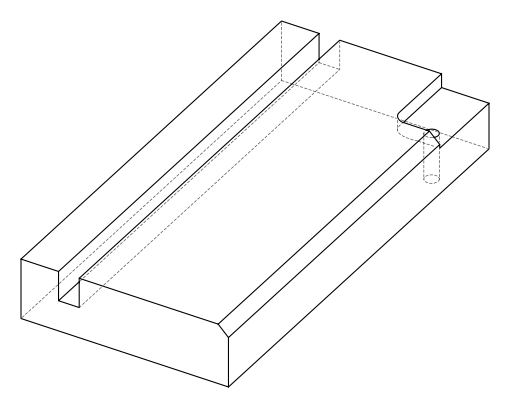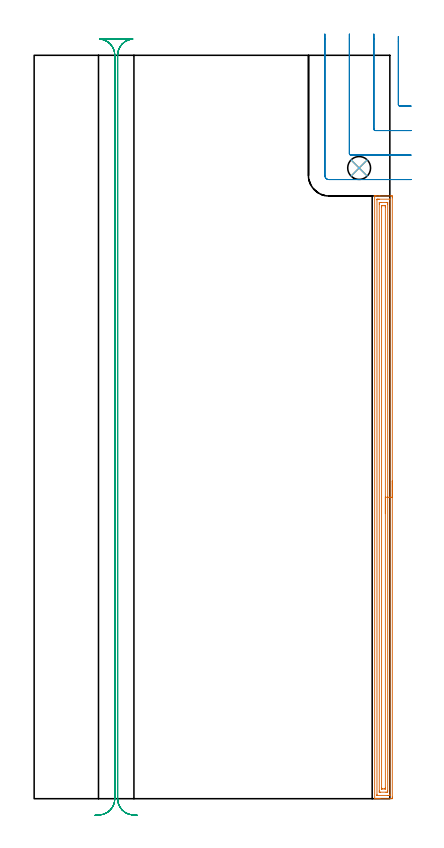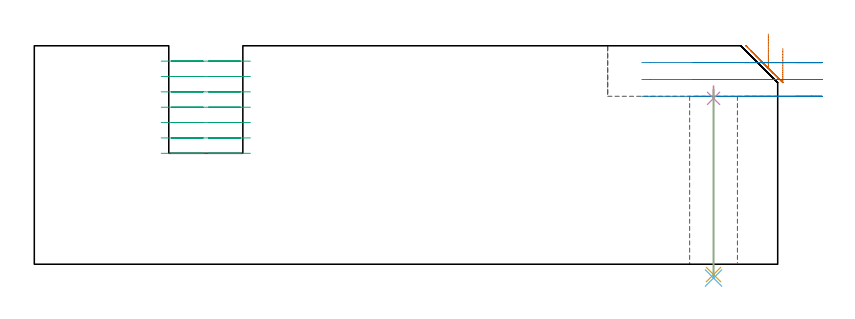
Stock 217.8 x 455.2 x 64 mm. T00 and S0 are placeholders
(PLAN: 6 operations, 4 tool changes, 29.2 min)
(1 AREA_MILL | FG_CHAMFER_SURFACE | UGT0205_001 | 12.07 min | 21905 mm3)
(2 MILL_CORNER_NOTCH_RECTANGULAR | CORNER_NOTCH_RECTANGULAR | UGT0201_094 | Follow Part, ap 5, ae 75% | 2.58 min | 62612 mm3)
(3 MILL_RECTANGULAR_SLOT | SLOT_RECTANGULAR | UGT0201_094 | Follow Part, ap 5, ae 75% | 14.05 min | 311128 mm3)
(4 SPOT_DRILL | STEP1HOLE | NXT0321_9005460120000 | 0.03 min | 6 mm3)
(5 DRILL_THROUGH_HOLE_INTO_CENTER | STEP1HOLE | NXT0301_055 | 0.22 min | 2693 mm3)
(6 DRILL_TO_ENLARGE_THROUGH_HOLE | STEP1HOLE | NXT0301_104 | 0.23 min | 4851 mm3)
(TOOL UGT0205_001 | Chamfer Mill 20 x 3 x 45 deg. | D20 FL50 Z2)
(TOOL UGT0201_094 | End mill 20 mm | D20 FL38 Z4)
(TOOL NXT0321_9005460120000 | NC Spot Drill, 142deg, 12mm, Carbide, Uncoated | D12 PA142 FL30 Z2)
(TOOL NXT0301_055 | Carbide Drill 8.4mm [860.1-0840-042A1-MM 2214] | D8.4 PA140 FL61 Z2)
(TOOL NXT0301_104 | Carbide Drill 14mm [860.1-1400-112A1-MM 2214] | D14 PA140 FL123 Z2)
(OP 1 AREA_MILL)
G17 G21 G94 G90
T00 M6
G54
G17 G0 G90 X219.3 Y194.55 S1061 M3
G43 Z74. H0
Z63.2
G94 G1 Y194.512 Z62.328 F250.
Y194.398 Z61.464
Y194.209 Z60.612
Y193.947 Z59.78
Y193.613 Z58.974
Y193.21 Z58.2
Y192.741 Z57.464
Y192.21 Z56.772
Y191.621 Z56.129
Y190.978 Z55.54
Y190.286 Z55.008
Y189.55 Z54.54
Y188.776 Z54.137
Y187.97 Z53.803
Y187.138 Z53.541
Y186.286 Z53.352
Y185.421 Z53.238
Y184.55 Z53.2
Y0.977
X219.299 Y0.612 Z53.201
X219.294 Y0.09 Z53.203
X219.292 Y0.008 Z53.206
X218.776 Y0. Z53.721
X211.683 Z60.811
X211.125 Z61.372
X210.797 Z61.699
X210.238 Z62.258
X209.91 Z62.585
X209.254 Z63.246
X208.888 Z63.612
X208.53 Z63.961
X208.503 Y0.009 Z63.988
X208.5 Y0.165 Z64.
Y368.935
X208.502 Y369.091 Z63.988
X208.53 Y369.1 Z63.961
X208.888 Z63.612
X209.254 Z63.246
X209.91 Z62.585
X211.125 Z61.372
X211.683 Z60.811
X218.169 Z54.328
X218.776 Y369.096 Z53.721
X219.292 Y369.092 Z53.206
X219.294 Y369.01 Z53.203
X219.299 Y368.488 Z53.201
X219.3 Y367.961 Z53.2
Y184.55
X217.886 Z54.614
Y2.402
X217.884 Y2.175 Z54.616
X217.882 Y2.065 Z54.618
X217.879 Y2.018 Z54.621
X217.792 Y2.01 Z54.708
X217.396 Y2.002 Z55.104
X217.003 Y2. Z55.497
X216.511 Z55.989
X210.304 Y2.001 Z62.196
X210.053 Y2.006 Z62.447
X209.951 Y2.01 Z62.549
X209.921 Y2.019 Z62.579
X209.919 Y2.066 Z62.581
X209.916 Y2.175 Z62.584
X209.914 Y2.394 Z62.586
Y366.698
X209.916 Y366.925 Z62.584
X209.918 Y367.035 Z62.582
X209.921 Y367.082 Z62.579
X210.008 Y367.09 Z62.492
X210.404 Y367.098 Z62.096
X210.797 Y367.1 Z61.703
X211.289 Z61.211
X217.496 Y367.099 Z55.004
X217.747 Y367.094 Z54.753
X217.849 Y367.09 Z54.651
X217.879 Y367.081 Z54.621
X217.881 Y367.034 Z54.619
X217.884 Y366.925 Z54.616
X217.886 Y366.706 Z54.614
Y184.55
X216.472 Z56.028
X216.471 Y5.076 Z56.029
X216.47 Y4.72 Z56.03
X216.467 Y4.183 Z56.033
X216.465 Y4.014 Z56.035
X216.294 Y4.004 Z56.206
X216.117 Y4.002 Z56.383
X215.412 Y4. Z57.088
X211.865 Z60.635
X211.683 Y4.001 Z60.817
X211.502 Y4.003 Z60.998
X211.38 Y4.007 Z61.12
X211.34 Y4.01 Z61.16
X211.335 Y4.024 Z61.165
X211.333 Y4.065 Z61.167
X211.33 Y4.183 Z61.17
X211.329 Y4.541 Z61.171
X211.328 Y5.076 Z61.172
X211.329 Y364.024 Z61.171
X211.33 Y364.38 Z61.17
X211.333 Y364.917 Z61.167
X211.335 Y365.086 Z61.165
X211.506 Y365.096 Z60.994
X211.683 Y365.098 Z60.817
X212.388 Y365.1 Z60.112
X215.934 Z56.566
X216.117 Y365.099 Z56.383
X216.299 Y365.097 Z56.201
X216.42 Y365.093 Z56.08
X216.46 Y365.09 Z56.04
X216.465 Y365.076 Z56.035
X216.467 Y365.035 Z56.033
X216.47 Y364.917 Z56.03
X216.471 Y364.559 Z56.029
X216.472 Y364.024 Z56.028
Y184.55
X215.057 Z57.443
Y6.862
X215.055 Y6.145 Z57.445
X215.052 Y6.041 Z57.448
X215.051 Y6.017 Z57.449
X215.037 Y6.01 Z57.463
X214.985 Y6.007 Z57.515
X214.771 Y6.003 Z57.729
X214.343 Y6. Z58.157
X213.457 Z59.043
X213.019 Y6.001 Z59.481
X212.816 Y6.005 Z59.684
X212.766 Y6.009 Z59.734
X212.749 Y6.012 Z59.751
X212.748 Y6.028 Z59.752
X212.746 Y6.095 Z59.754
X212.743 Y6.688 Z59.757
Y6.862
Y362.238
X212.745 Y362.955 Z59.755
X212.748 Y363.059 Z59.752
X212.749 Y363.083 Z59.751
X212.763 Y363.09 Z59.737
X212.815 Y363.093 Z59.685
X213.029 Y363.097 Z59.471
X213.457 Y363.1 Z59.043
X214.343 Z58.157
X214.781 Y363.098 Z57.719
X214.984 Y363.095 Z57.516
X215.034 Y363.091 Z57.466
X215.051 Y363.088 Z57.449
X215.052 Y363.072 Z57.448
X215.055 Y363.005 Z57.446
X215.057 Y362.412 Z57.443
Y362.238
Y184.55
Y183.678 Z57.481
Y182.813 Z57.595
Y181.962 Z57.783
Y181.13 Z58.046
Y180.324 Z58.38
Y179.55 Z58.782
Y178.814 Z59.251
Y178.122 Z59.782
Y177.479 Z60.372
Y176.889 Z61.015
Y176.358 Z61.707
Y175.89 Z62.443
Y175.487 Z63.216
Y175.153 Z64.022
Y174.891 Z64.854
Y174.702 Z65.706
Y174.588 Z66.571
Y174.55 Z67.443
G0 Z74.
M5
M2
(OP 2 MILL_CORNER_NOTCH_RECTANGULAR)
G17 G21 G94 G90
T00 M6
G54
G17 G0 G90 X223. Y466.742 S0 M3
G43 Z74. H0
Z59.067
G94 G1 Y463.742 F250.
Y425.095 F500.
G3 X223.995 Y424.1 R1.
G1 X227.8
X230.8 F250.
G0 Z74.
X208. Y468.2
Z59.067
G1 Y465.2
Y410.095 F500.
G3 X208.995 Y409.1 R1.
G1 X227.8
X230.8 F250.
G0 Z74.
X193. Y468.2
Z59.067
G1 Y465.2
Y395.095 F500.
G3 X193.995 Y394.1 R1.
G1 X227.8
X230.8 F250.
G0 Z74.
X178. Y468.2
Z59.067
G1 Y465.2
Y381.6 F500.
G3 X180.5 Y379.1 R2.5
G1 X227.8
X230.8 F250.
G0 Z74.
X223. Y466.742
Z54.133
G1 Y463.742
Y425.095 F500.
G3 X223.995 Y424.1 R1.
G1 X227.8
X230.8 F250.
G0 Z74.
X208. Y468.2
Z54.133
G1 Y465.2
Y410.095 F500.
G3 X208.995 Y409.1 R1.
G1 X227.8
X230.8 F250.
G0 Z74.
X193. Y468.2
Z54.133
G1 Y465.2
Y395.095 F500.
G3 X193.995 Y394.1 R1.
G1 X227.8
X230.8 F250.
G0 Z74.
X178. Y468.2
Z54.133
G1 Y465.2
Y381.6 F500.
G3 X180.5 Y379.1 R2.5
G1 X227.8
X230.8 F250.
G0 Z74.
X223. Y466.742
Z49.2
G1 Y463.742
Y425.095 F500.
G3 X223.995 Y424.1 R1.
G1 X227.8
X230.8 F250.
G0 Z74.
X208. Y468.2
Z49.2
G1 Y465.2
Y410.095 F500.
G3 X208.995 Y409.1 R1.
G1 X227.8
X230.8 F250.
G0 Z74.
X193. Y468.2
Z49.2
G1 Y465.2
Y395.095 F500.
G3 X193.995 Y394.1 R1.
G1 X227.8
X230.8 F250.
G0 Z74.
X178. Y468.2
Z49.2
G1 Y465.2
Y381.6 F500.
G3 X180.5 Y379.1 R2.5
G1 X227.8
X230.8 F250.
G0 Z74.
M5
M2
(OP 3 MILL_RECTANGULAR_SLOT)
G17 G21 G94 G90
T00 M6
G54
G17 G0 G90 X63.317 Y-10.202 S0 M3
G43 Z74. H0
Z59.5
G94 G1 X60.326 Y-9.97 F250.
G2 X51.1 Y0. R10. F500.
G1 Y455.2
G2 X60.326 Y465.17 R10.
G1 Y465.2
X40.174
Y465.17
G2 X49.4 Y455.2 R10.
G1 Y0.
G2 X40.174 Y-9.97 R10.
G1 X37.183 Y-10.202 F250.
G0 X63.317 Z55.
G1 X60.326 Y-9.97
G2 X51.1 Y0. R10. F500.
G1 Y455.2
G2 X60.326 Y465.17 R10.
G1 Y465.2
X40.174
Y465.17
G2 X49.4 Y455.2 R10.
G1 Y0.
G2 X40.174 Y-9.97 R10.
G1 X37.183 Y-10.202 F250.
G0 X63.317 Z50.5
G1 X60.326 Y-9.97
G2 X51.1 Y0. R10. F500.
G1 Y455.2
G2 X60.326 Y465.17 R10.
G1 Y465.2
X40.174
Y465.17
G2 X49.4 Y455.2 R10.
G1 Y0.
G2 X40.174 Y-9.97 R10.
G1 X37.183 Y-10.202 F250.
G0 X63.317 Z46.
G1 X60.326 Y-9.97
G2 X51.1 Y0. R10. F500.
G1 Y455.2
G2 X60.326 Y465.17 R10.
G1 Y465.2
X40.174
Y465.17
G2 X49.4 Y455.2 R10.
G1 Y0.
G2 X40.174 Y-9.97 R10.
G1 X37.183 Y-10.202 F250.
G0 X63.317 Z41.5
G1 X60.326 Y-9.97
G2 X51.1 Y0. R10. F500.
G1 Y455.2
G2 X60.326 Y465.17 R10.
G1 Y465.2
X40.174
Y465.17
G2 X49.4 Y455.2 R10.
G1 Y0.
G2 X40.174 Y-9.97 R10.
G1 X37.183 Y-10.202 F250.
G0 X63.317 Z37.
G1 X60.326 Y-9.97
G2 X51.1 Y0. R10. F500.
G1 Y455.2
G2 X60.326 Y465.17 R10.
G1 Y465.2
X40.174
Y465.17
G2 X49.4 Y455.2 R10.
G1 Y0.
G2 X40.174 Y-9.97 R10.
G1 X37.183 Y-10.202 F250.
G0 X63.317 Z32.5
G1 X60.326 Y-9.97
G2 X51.1 Y0. R10. F500.
G1 Y455.2
G2 X60.326 Y465.17 R10.
G1 Y465.2
X40.174
Y465.17
G2 X49.4 Y455.2 R10.
G1 Y0.
G2 X40.174 Y-9.97 R10.
G1 X37.183 Y-10.202 F250.
G0 Z74.
M5
M2
(OP 4 SPOT_DRILL)
G17 G21 G94 G90
T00 M6
G54
G17 G0 G90 X199. Y386.2 S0 M3
G43 Z74. H0
G94 G81 G98 Z48.597 F250. R52.2
G80
M5
M2
(OP 5 DRILL_THROUGH_HOLE_INTO_CENTER)
G17 G21 G94 G90
T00 M6
G54
G17 G0 G90 X199. Y386.2 S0 M3
G43 Z74. H1
G94 G73 G98 Z-3.029 F250. Q7.461 R51.2
G80
M5
M2
(OP 6 DRILL_TO_ENLARGE_THROUGH_HOLE)
G17 G21 G94 G90
T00 M6
G54
G17 G0 G90 X199. Y386.2 S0 M3
G43 Z74. H1
G94 G73 G98 Z-4.048 F250. Q13.312 R51.2
G80
M5
M2
